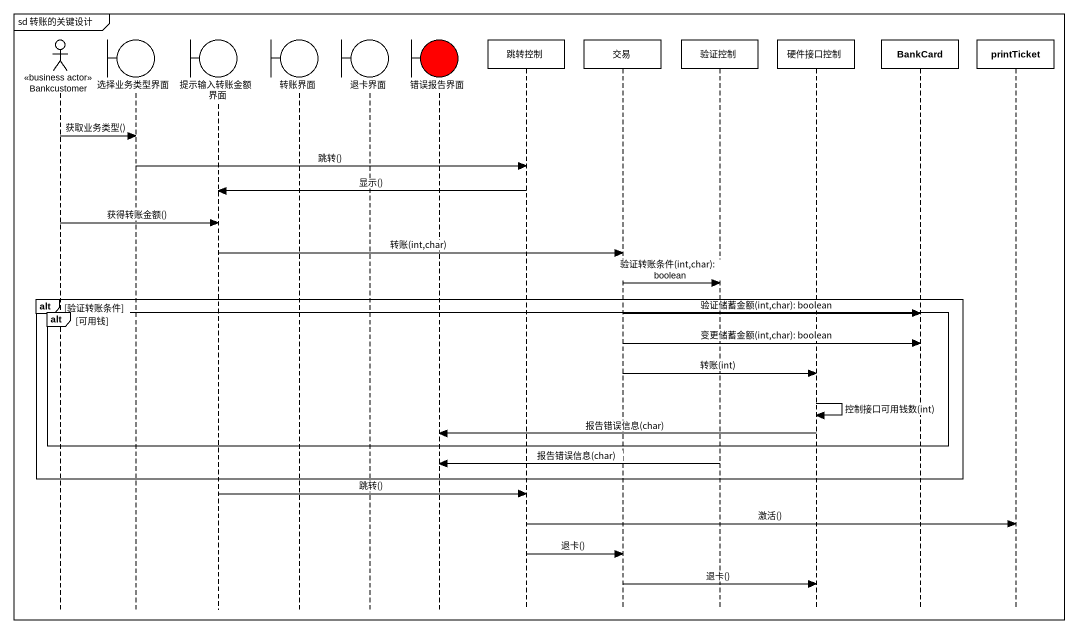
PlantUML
@startuml
mainframe sd 转账的关键设计
hide footbox
actor Bankcustomer <<business actor>>
boundary 选择业务类型界面
boundary 提示输入转账金额界面
boundary 转账界面
boundary 退卡界面
boundary 错误报告界面 #FF0000
participant 跳转控制
participant 交易
participant 验证控制
participant 硬件接口控制
participant BankCard
participant printTicket

Bankcustomer -> 选择业务类型界面 : 获取业务类型()
选择业务类型界面 -> 跳转控制 : 跳转()
跳转控制 -> 提示输入转账金额界面 : 显示()
Bankcustomer -> 提示输入转账金额界面 : 获得转账金额()
提示输入转账金额界面 -> 交易 : 转账(int,char)
交易 -> 验证控制 : 验证转账条件(int,char): boolean
alt 验证转账条件
  alt 可用钱
    交易 -> BankCard : 验证储蓄金额(int,char): boolean
    交易 -> BankCard : 变更储蓄金额(int,char): boolean
    交易 -> 硬件接口控制 : 转账(int)
    硬件接口控制 -> 硬件接口控制 : 控制接口可用钱数(int)
    硬件接口控制 -> 错误报告界面 : 报告错误信息(char)
  end
  验证控制 -> 错误报告界面 : 报告错误信息(char)
end
提示输入转账金额界面 -> 跳转控制 : 跳转()
跳转控制 -> printTicket : 激活()
跳转控制 -> 交易 : 退卡()
交易 -> 硬件接口控制 : 退卡()
@enduml
